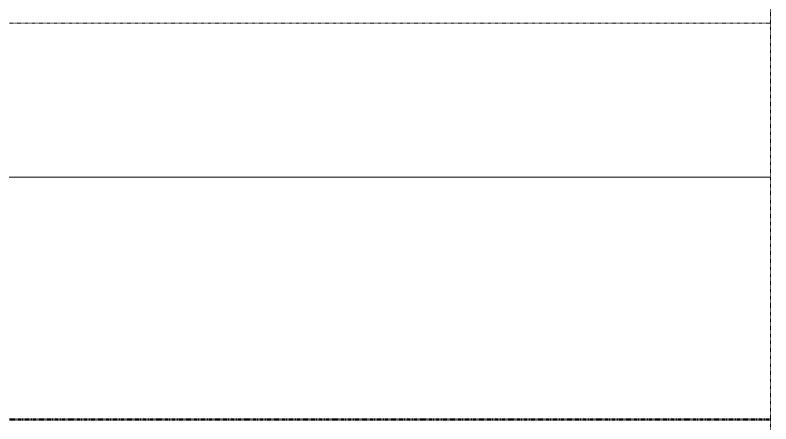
# Model space of a CAD drawing. Header units: inches. Extents: x -4254 to -1719, y 9514 to 12654.
# Drawn here: x -2091.3 to -1910.9, y 12267.6 to 12365.3 of the extents above; entities that cross this region are included whole.
import ezdxf

# ---------------------------------------------------------------- set-up
doc = ezdxf.new("R2010")
doc.units = ezdxf.units.IN
doc.header["$MEASUREMENT"] = 0
doc.linetypes.add('Aligning Line 1_8_', pattern=[0.25, 0.125, -0.125])
doc.linetypes.add('Double Dash 3_8_', pattern=[1, 0.375, -0.125, 0.125, -0.125, 0.125, -0.125])
for name, color, linetype, lineweight in [('0-1', 7, 'Continuous', 5), ('C-PROP-LINE', 91, 'Double Dash 3_8_', 50), ('C-TOPO', 7, 'Continuous', 9), ('G-ANNO-SYMB-1', 147, 'Aligning Line 1_8_', 9)]:
    doc.layers.add(name, color=color, linetype=linetype, lineweight=lineweight)

# ---------------------------------------------------------------- blocks, each defined once
blk = doc.blocks.new('CTR  - Topography_rvt-1-FLOOR PLAN - ROOF')
at = {"layer": 'C-TOPO'}
for p, q in [((-2107.28, 12326.59), (-1969.56, 12326.59)), ((-1969.56, 12326.59), (-2107.28, 12326.59)), ((-1969.56, 12326.59), (-1910.9, 12326.59)), ((-1910.9, 12326.59), (-1969.56, 12326.59))]:
    blk.add_line(p, q, dxfattribs=at)
blk = doc.blocks.new('CTR - 1st Phase - Common Walls_rvt-1-FLOOR PLAN - ROOF')
at = {"layer": 'G-ANNO-SYMB-1'}
for p, q in [((-1910.96, 12461.73), (-1910.96, 9706.24)), ((-1910.9, 12363.34), (-4072.07, 12363.34))]:
    blk.add_line(p, q, dxfattribs=at)
blk = doc.blocks.new('CTR - 1st Phase -Stairs _ Elevators_rvt-1-FLOOR PLAN - ROOF')
at = {"layer": 'G-ANNO-SYMB-1'}
blk.add_line((-1910.96, 12461.73), (-1910.96, 9706.24), dxfattribs=at)
blk = doc.blocks.new('Family - ___-1878357-FLOOR PLAN - ROOF')
at = {"layer": 'C-PROP-LINE'}
blk.add_line((-3989.61, 12268.69), (-1910.9, 12268.69), dxfattribs=at)

msp = doc.modelspace()

# ---------------------------------------------------------------- block references
at = {"layer": '0-1'}
for name in ['CTR  - Topography_rvt-1-FLOOR PLAN - ROOF', 'CTR - 1st Phase - Common Walls_rvt-1-FLOOR PLAN - ROOF', 'CTR - 1st Phase -Stairs _ Elevators_rvt-1-FLOOR PLAN - ROOF']:
    msp.add_blockref(name, (0, 0), dxfattribs=at)
at = {"layer": 'C-PROP-LINE'}
msp.add_blockref('Family - ___-1878357-FLOOR PLAN - ROOF', (0, 0), dxfattribs=at)

doc.saveas('drawing.dxf')
